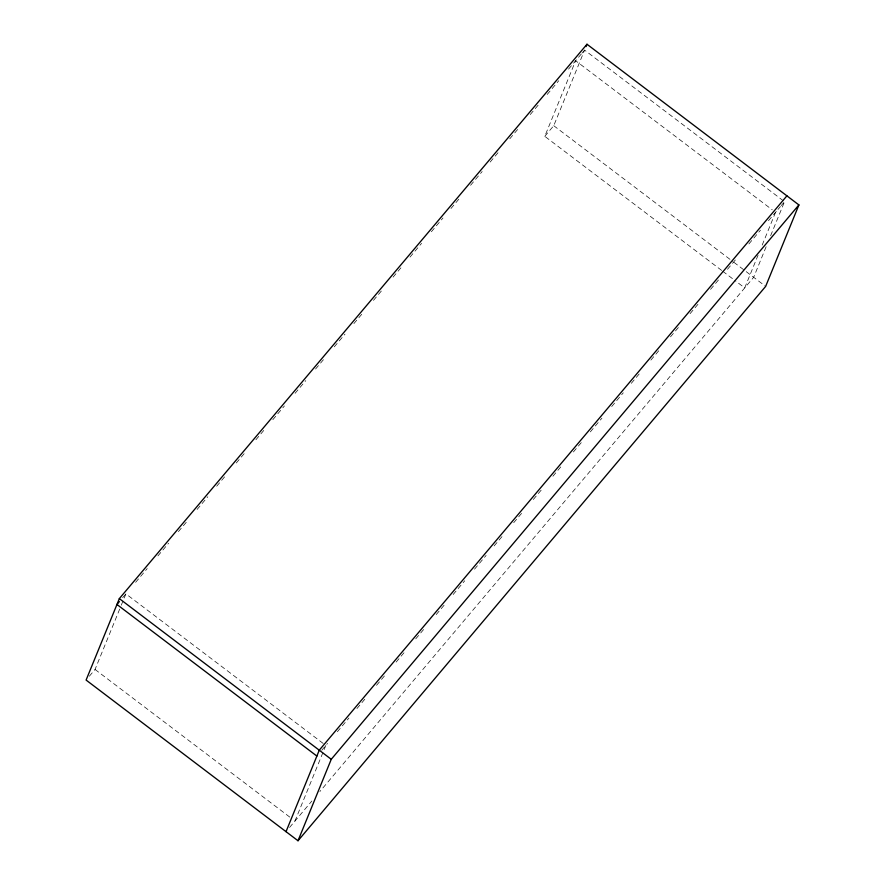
<?xml version="1.0" encoding="UTF-8"?>
<svg xmlns="http://www.w3.org/2000/svg" width="885" height="885" viewBox="0 0 885 885"><rect width="100%" height="100%" fill="white"/><g stroke="black" fill="none" stroke-linecap="round" stroke-linejoin="round"><path stroke-width="0.66" stroke-dasharray="4.42 3.32" d="M89.352 676.206L95.049 669.458L120.758 606.457M121.278 605.196L125.902 593.857L324.729 744.617M721.64 270.423L544.784 136.323L575.637 60.733L772.262 209.811M544.784 136.323L553.745 125.703L584.587 50.113L783.413 200.862M325.824 745.447L294.97 821.037L292.78 819.377M758.08 255.145L744.705 287.913L734.827 280.412M762.195 245.068L775.559 212.311M766.133 246.749L753.666 277.293L319.872 791.533M770.636 235.72L784.829 200.928M122.65 597.718L126.743 592.861M135.648 582.308L147.231 568.579M157.917 555.902L168.615 543.235M178.405 531.62L186.425 522.117M197.112 509.439L207.809 496.773M216.714 486.208L225.62 475.654M236.306 462.988L245.211 452.423M255.909 439.756L263.918 430.254M272.823 419.689L284.406 405.961M295.092 393.294L305.79 380.616M315.58 369.001L323.6 359.498M334.287 346.831L344.984 334.165M353.889 323.6L362.795 313.047M373.481 300.369L382.386 289.815M393.084 277.138L401.093 267.635M410.009 257.081L421.581 243.353M431.382 231.737L442.965 218.009M450.974 208.506L460.775 196.89M470.577 185.275L482.159 171.546M490.168 162.043L499.97 150.428M509.771 138.812L519.561 127.197M530.259 114.53L538.268 105.027M547.184 94.463L558.756 80.734M568.557 69.118L581.334 53.974M582.153 53.011L584.587 50.113M321.753 750.27L327.561 743.389M337.351 731.773L348.933 718.045M356.954 708.542L366.755 696.926M376.545 685.311L386.347 673.695M396.148 662.08L405.949 650.464M415.74 638.848L425.541 627.233M436.228 614.566L444.248 605.063M453.153 594.51L464.736 580.781M474.537 569.166L486.108 555.437M494.129 545.934L503.93 534.319M513.72 522.703L523.522 511.087M533.323 499.472L543.125 487.856M552.915 476.241L562.716 464.625M573.403 451.958L581.423 442.456M590.328 431.891L601.911 418.162M611.712 406.547L623.283 392.818M631.304 383.316L641.105 371.7M650.895 360.084L660.697 348.469M670.498 336.853L680.299 325.238M690.09 313.633L699.891 302.017M710.578 289.34L718.598 279.837M727.503 269.283L737.305 257.668M748.887 243.939L760.458 230.211M768.479 220.708L777.384 210.143M778.003 209.424L780.437 206.526M781.256 205.563L783.701 202.665M289.583 827.431L311.852 801.036M553.745 125.703L732.791 261.473M733.886 262.303L765.658 286.386M722.735 271.252L733.72 279.583M95.049 669.458L291.685 818.536"/><path stroke-width="1.33" d="M119.342 598.614L86.099 680.067L298.013 840.75L765.658 286.386L798.901 204.933L586.987 44.25L119.342 598.614L331.255 759.297L298.013 840.75M586.025 46.595L586.987 44.25M286.021 831.657L319.264 750.192L786.909 195.839M119.386 601.579L116.953 604.477L316.874 756.067M331.255 759.297L798.901 204.933"/></g></svg>
